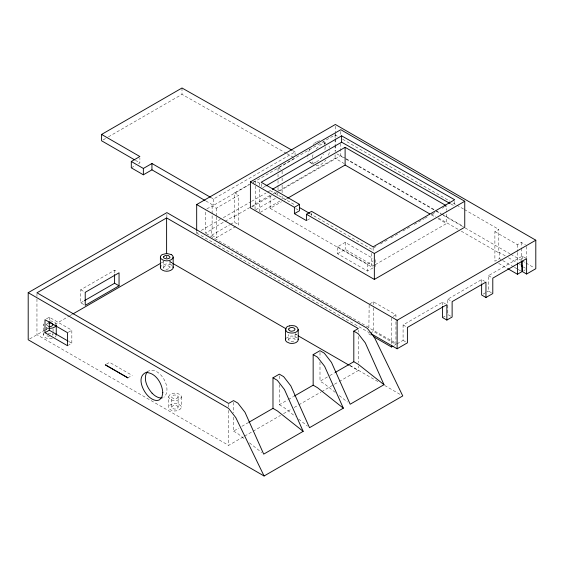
<?xml version="1.0" encoding="UTF-8"?>
<svg xmlns="http://www.w3.org/2000/svg" width="564" height="564" viewBox="0 0 564 564"><rect width="100%" height="100%" fill="white"/><g stroke="black" fill="none" stroke-linecap="round" stroke-linejoin="round"><path stroke-width="0.42" stroke-dasharray="2.82 2.11" d="M53.058 332.429L52.819 335.721M163.588 267.519L165.005 265.989A3.25 1.875 0 0 1 168.58 265.989L169.961 267.519A3.109 1.798 0 0 1 169.426 268.549L166.775 269.359L164.124 268.549A3.109 1.798 0 0 1 163.588 267.519L163.588 261.47M178.125 396.852C177.441 399.143 173.938 399.115 172.288 397.874A3.18 1.833 0 0 1 171.738 396.852C172.429 394.56 175.933 394.589 177.589 395.829A3.109 1.798 0 0 1 178.125 396.852L178.125 407.222C177.441 409.506 173.938 409.485 172.288 408.244A3.18 1.833 0 0 1 171.738 407.222L171.738 396.852M288.648 339.725C289.332 337.434 292.843 337.469 294.493 338.703A3.25 1.875 0 0 1 295.028 339.725L294.091 341.03L291.842 341.565A3.109 1.798 0 0 1 290.065 341.255L288.705 340.085L288.648 334.544M52.311 338.421L48.624 338.626A6.352 3.666 0 0 1 45.367 337.624L43.978 336.426L43.491 335.023L43.611 323.933M43.491 335.023L43.978 333.606M168.551 396.852C170.032 392.086 177.808 392.156 180.825 395.442A6.43 3.715 0 0 1 181.192 397.571C178.746 401.751 170.081 401.765 168.551 396.852L168.551 407.222C170.081 412.136 178.746 412.122 181.192 407.941A6.43 3.715 0 0 0 180.825 405.812C177.808 402.52 170.032 402.449 168.551 407.222M171.738 407.222C172.429 404.931 175.933 404.959 177.589 406.2A3.109 1.798 0 0 1 178.125 407.222M328.438 155.185L328.974 153.718A12.345 7.128 -60 0 0 329.623 150.144M309.932 149.093L309.206 150.525A12.345 7.128 -60 0 0 307.895 158.844M56.125 335.735L55.18 337.06M316.073 148.938L320.916 144.44L324.258 143.284M285.941 338.315L289.395 336.327A6.43 3.715 0 0 1 293.083 336.116L297.136 337.681M313.119 144.567L314.211 143.552M147.169 371.761C158.97 364.231 173.374 388.772 163.891 397.26M316.46 162.009L319.795 159.316A12.274 7.085 -60 0 0 323.376 154.071M314.761 143.044L316.46 141.867M103.106 139.907L107.661 137.278M108.422 136.84L181.996 94.364L285.899 153.098M131.299 167.839L135.593 165.365M138.448 163.708L139.879 162.883L139.879 158.117M210.45 197.273L213.488 199.029L295.064 151.927L295.064 155.107M206.917 208.877L212.12 205.874L216.209 208.236L238.762 195.214L238.762 224.775L236.506 226.079M235.752 226.517L216.209 237.796L211.704 235.195L211.704 229.047L234.25 216.026L234.666 216.273L234.666 192.853L249.528 184.273M253.243 182.13L254.731 181.27M278.024 171.23L278.024 167.825L335.087 134.881L337.364 136.199M205.888 200.995L213.488 205.381L249.323 184.696M253.13 182.489L295.064 158.28M255.471 183.554L255.471 180.84L259.56 183.201L261.069 182.334M83.74 304.489L80.765 302.776L80.765 289.755L114.591 270.226L117.566 271.947M262.732 187.734L265.009 186.423M46.431 318.864L49.294 317.208L71.84 330.229L71.84 343.25L68.265 345.316M196.681 231.325L196.681 233.052L198.204 232.178M201.249 230.415L220.298 219.417M223.344 217.655L250.776 201.82M251.537 201.383L266.018 193.022M267.54 192.141L271.622 189.751M80.765 302.776L83.775 301.035M255.055 209.286L255.055 204.02L270.283 195.229M273.166 193.558L275.387 192.282M212.12 205.874L212.12 229.287L205.43 233.151L205.43 209.737M234.666 216.273L251.015 206.833M251.756 206.403L255.471 204.26L255.471 186.212M278.024 191.245L335.087 158.301L344.209 163.567M251.904 206.995L271.425 195.722M275.183 193.558L276.705 192.677M279.751 190.914L340.804 155.671L345.499 158.378M29.723 338.901L45.346 329.862M45.726 329.665L48.01 328.347M54.87 324.385L69.351 316.03M69.746 315.777L72.037 314.451M161.269 262.937L163.835 261.477M211.704 235.195L229.738 224.775M230.493 224.345L234.25 222.174L238.762 224.775M255.802 209.73L276.099 198.013M260.314 212.332L281.358 200.185M270.135 195.673L270.135 208.327L281.492 201.771M284.524 200.023L286.794 198.704M68.265 332.295L71.84 330.229M307.197 220.207L310.842 218.106M106.476 364.132L109.585 362.342L132.131 375.37M373.079 267.865L367.531 271.072L337.568 253.772L337.568 246.778L345.196 242.372L372.91 258.375M337.568 253.772L345.196 249.366L372.91 265.369M127.845 377.831L132.131 375.356M375.969 246.553L371.5 249.133L310.426 213.876M380.446 243.965L387.94 239.644M390.937 237.909L399.925 232.721M402.922 230.993L411.226 226.199M414.265 224.444L424.156 218.726M424.918 218.289L427.202 216.971M432.496 213.918L437.037 211.296M442.331 208.236L443.84 207.369M444.601 206.932L446.476 205.846L446.476 210.062M337.568 246.778L367.531 264.079L373.079 260.871M270.135 208.327L371.5 266.85L374.524 265.101M375.286 264.664L446.476 223.563L446.476 210.908M369.857 303.848L373.403 301.796L395.949 314.818L395.949 320.035M513.677 266.864L499.394 258.622L494.889 261.224L494.889 231.663L498.802 229.4L498.802 252.82L499.394 252.475L505.555 256.028M369.145 305.159L368.891 327.818L396.421 343.42M393.157 316.432L395.949 314.818M494.889 231.663L517.435 244.677L521.347 242.421L525.401 244.755M370.4 333.098L373.403 331.364L395.949 344.378L395.949 320.902M397.091 343.807L403.084 340.353L403.084 324.942L442.55 302.156L445.426 303.82M450.685 316.192L447.809 314.529L447.809 299.132L481.628 279.603L484.511 281.267M491.35 292.716L488.473 291.052L488.473 275.655L522.292 256.127L525.895 258.206M233.531 417.184L233.531 431.15L238.84 428.083M241.878 426.335L247.948 422.824M279.328 384.634L279.328 404.719L287.598 399.946M288.352 399.509L293.611 396.471M335.206 392.368L324.314 383.746L319.992 381.243L329.009 376.04M329.764 375.603L334.269 373.001M394.447 345.246L395.949 344.378M442.55 317.567L445.553 315.833M483.151 294.126L486.189 292.371M486.951 291.933L488.473 291.052M523.78 270.671L525.26 269.811M36.956 298.892L36.956 334.706L228.617 445.37L243.867 436.557M244.628 436.12L252.256 431.714M253.024 431.277L280.477 415.421M283.53 413.659L291.919 408.815M294.211 407.497L298.025 405.297M298.786 404.853L320.902 392.086M321.663 391.642L338.442 381.955M339.204 381.518L358.274 370.506L358.274 366.142M48.095 323.116L47.221 323.623A3.25 1.875 0 0 0 46.678 324.652L46.678 329.834M317.024 141.606L319.795 140.711M48.095 333.486L49.872 333.176A3.109 1.798 0 0 1 51.641 333.486L53.058 335.016M49.251 336.821L46.925 335.721M309.206 161.72L311.61 163.109A12.486 7.212 -60 0 0 315.889 162.312M48.102 326.175L46.678 324.652M171.287 264.918L166.775 263.846L162.263 264.918A6.352 3.666 0 0 0 161.473 265.475M450.869 203.957L453.928 205.684M292.772 150.63L295.064 151.927M286.66 153.535L293.541 157.419M342.686 139.273L449.931 201.186M452.97 202.941L456.015 204.697M456.777 205.134L463.622 209.089M464.384 209.526L498.802 229.4M323.369 141.684L327.085 143.834M346.169 158.766L434.95 210.019M435.711 210.464L441.055 213.544M441.816 213.989L463.411 226.453M336.87 153.866L345.224 158.688M345.986 159.126L434.061 209.977M436.339 211.296L442.416 214.799M443.17 215.237L464.433 227.511M465.187 227.948L509.983 253.814M510.744 254.251L521.376 260.392M522.13 260.829L525.169 262.577M525.93 263.021L534.284 267.844M508.538 257.748L517.512 262.937M518.189 263.325L520.212 264.495M430.91 213.622L435.478 216.259M438.517 218.014L458.292 229.435M461.338 231.191L498.802 252.82M523.378 267.005L525.401 268.175M431.234 214.764L435.041 216.964M438.087 218.719L446.476 223.563M514.431 267.301L517.435 269.035M518.189 269.472L521.947 271.637M498.646 263.395L506.916 268.168M310.292 162.622L313.267 164.335M488.473 275.655L492.069 277.735M278.024 167.825L282.113 170.187M270.135 190.611L295.67 205.359M295.748 208.546L298.003 209.85M447.809 299.132L451.404 301.211M255.055 204.02L255.471 204.26M234.666 192.853L238.762 195.214M135.374 160.282L139.879 162.883M403.084 324.942L406.686 327.021M211.704 229.047L212.12 229.287M403.084 340.353L407.405 342.841M206.191 233.595L348.418 315.706M349.179 316.143L369.145 327.677M196.681 233.052L369.794 333M371.147 335.27L368.891 333.966L368.891 332.21M169.919 261.477L172.196 262.789M295.191 333.803L296.713 334.678M349.863 365.366L379.389 382.42M169.651 261.604L171.935 262.923M295.148 334.064L296.671 334.938M349.906 365.676L358.274 370.506M80.765 289.755L85.227 292.328M279.328 404.719L283.65 407.215L295.226 416.38M233.531 431.15L237.853 433.645L244.656 439.032M68.829 341.516L71.84 343.25M384.662 385.466L401.251 395.054M339.288 395.597L347.459 402.069M298.624 419.073L307.479 426.081M249.422 442.81L261.668 452.511M313.669 164.293L312.858 163.017A12.345 7.128 -60 0 1 312.357 161.424M56.252 324.652L55.18 322.601L52.311 321.247A6.43 3.715 0 0 0 49.872 320.965M43.491 324.652L43.611 325.365M526.748 246.405L526.748 257.678M522.292 256.127L522.292 260.406M521.347 242.421L521.347 247.413M521.347 248.259L521.347 260.103M517.435 244.677L517.435 251.636M517.435 252.503L517.435 262.07M499.394 252.475L499.394 258.622M481.628 279.603L481.628 283.029M454.69 201.355L454.69 206.114M442.55 302.156L442.55 305.582M391.698 317.934L391.698 340.691M391.444 340.839L391.444 344.35M375.159 259.673L375.159 266.666M373.403 301.796L373.403 307.013M373.403 307.888L373.403 331.364M373.114 247.659L373.114 250.832M371.5 253.349L371.5 266.85M367.531 264.079L367.531 271.072M358.274 330.328L358.274 332.069M358.274 336.44L358.274 362.645M345.196 242.372L345.196 249.366M340.804 131.44L340.804 134.902M340.804 143.559L340.804 155.671M335.354 126.202L335.354 132.251M335.354 133.118L335.354 138.3M335.354 139.167L335.354 144.349M335.354 145.216L335.354 151.265M335.087 134.881L335.087 138.349M335.087 139.216L335.087 144.419M335.087 145.286L335.087 151.356M335.087 154.825L335.087 158.301M319.992 352.429L319.992 357.668M319.992 362.032L319.992 381.243M311.568 212.917L311.568 216.097M295.028 334.544L295.028 339.725M282.113 171.054L282.113 174.53M282.113 178.012L282.113 181.488M282.113 184.964L282.113 192.789M282.113 196.272L282.113 199.748M279.328 375.899L279.328 380.27M278.024 174.269L278.024 176.934M278.024 180.508L278.024 186.515M278.024 187.368L278.024 190.956M277.601 192.754L277.601 196.265M261.217 183.85L261.217 187.022M259.56 183.201L259.56 185.81M259.56 189.292L259.56 212.769M234.25 216.026L234.25 222.174M233.531 402.344L233.531 412.82M228.617 404.31L228.617 406.933M228.617 410.423L228.617 445.37M216.209 208.236L216.209 216.061M216.209 216.928L216.209 237.796M213.488 199.029L213.488 205.381M181.996 88.005L181.996 94.364M181.312 396.852L181.312 407.222M169.961 261.47L169.961 267.519M166.881 214.362L166.881 216.978M166.881 256.232L166.881 257.974M166.613 256.359L166.613 258.108M114.591 270.226L114.591 274.569M53.058 328.967L53.058 331.561M49.294 317.208L49.294 320.683M36.956 293.654L36.956 298.018M323.708 142.156A12.345 7.128 -60 0 1 324.519 151.138M328.974 146.005A12.345 7.128 -60 0 1 329.475 147.613M312.357 157.497A12.345 7.128 -60 0 1 313.654 153.105M316.073 165.689A12.486 7.212 -60 0 0 320.916 164.582L324.258 161.889A12.274 7.085 -60 0 0 325.759 160.091M324.265 143.355A12.274 7.085 -60 0 1 325.766 143.411M171.237 264.918A6.352 3.666 0 0 1 172.034 265.475M47.432 328.051A6.352 3.666 0 0 1 46.333 327.712"/><path stroke-width="0.85" d="M289.395 325.893A6.43 3.715 0 0 1 293.083 325.682C296.431 325.435 300.527 329.834 296.347 331.963A6.352 3.666 0 0 1 291.835 333.042A6.43 3.715 0 0 1 289.395 332.76C284.524 332.556 284.524 326.161 289.395 325.957M298.215 329.362L298.215 339.725L297.729 341.135L296.347 342.334A6.352 3.666 0 0 1 293.083 343.342A6.43 3.715 0 0 1 289.395 343.131L286.533 341.777L285.588 340.444L285.462 329.362M285.462 339.725L285.588 339.006M56.125 325.365C54.814 328.051 51.296 328.488 48.624 328.262M147.169 371.761C142.777 378.691 147.19 387.644 152.047 393.143M134.627 159.852L101.59 140.781L101.59 134.429L181.996 88.005L292.011 150.2M205.127 200.558L151.942 169.849L143.362 174.805L131.299 167.839L131.299 161.487L139.879 156.531L101.59 134.429M131.299 161.487L143.362 168.453L151.942 163.497L210.45 197.273M28.2 292.681L166.881 212.614L367.326 328.34L374.475 337.554L402.759 395.928L264.079 475.995L28.2 339.782L28.2 292.681L228.646 408.406L235.801 417.621L264.079 475.995M294.366 396.041L313.154 385.191L313.154 354.629L319.992 350.681L324.314 353.177L331.463 362.384L350.181 404.226L383.999 384.697L358.133 364.217L353.811 361.721L353.811 331.153L358.274 328.579L166.613 217.923L36.956 292.779L228.617 403.436L233.531 400.595L237.853 403.091L245.002 412.305L263.712 454.126L303.164 431.347L284.46 389.527L277.305 380.312L272.983 377.817L272.983 408.371L248.703 422.387M196.681 230.464L196.681 204.542L335.354 124.475L535.8 240.201L535.8 268.718L526.614 274.019L522.292 271.524L522.292 261.259M250.402 181.911L340.804 129.713L464.75 201.27L464.75 227.229L374.348 279.427L250.402 207.862L250.402 181.911L294.401 207.312L299.505 204.365L299.505 210.717L294.401 213.664L294.401 207.312M294.401 213.664L306.463 220.63L306.463 214.278L311.568 211.331L373.114 246.863L454.69 199.762L341.615 135.846L261.217 182.264L299.505 204.365M265.771 185.986L341.615 142.191L450.107 203.519M272.37 189.321L345.112 147.324L445.715 205.409M84.522 300.605L114.591 283.248L119.046 285.821L119.046 272.8L85.227 292.328L85.227 305.35L119.046 285.821M72.798 314.014L160.507 263.374M45 332.711L67.546 345.725L67.546 332.711L45 319.689L45 332.711L49.294 330.229L49.294 321.55M287.555 198.267L345.112 165.04L429.705 213.883M306.463 214.278L374.348 253.469L464.75 201.27M272.983 377.817L279.328 374.158L283.65 376.646L290.805 385.861L309.516 427.695L343.342 408.174L324.624 366.332L317.476 357.125L313.154 354.629M196.681 204.542L397.126 320.267L535.8 240.201M335.023 372.564L353.811 361.721M521.347 261.795L521.347 265.834L521.947 265.496L521.947 271.637L517.435 274.245L507.663 268.598M373.403 336.567L391.444 346.987L392.946 346.12M371.309 333.874L397.126 348.778L407.405 342.841L407.405 327.437L446.864 304.652L446.864 320.063L442.55 317.567L442.55 306.442M446.864 320.063L452.124 317.024L452.124 301.627L485.949 282.099L485.949 297.496L481.628 295.007L481.628 283.882M485.949 297.496L492.788 293.548L492.788 278.151L526.614 258.622L526.614 274.019M48.652 322.946L49.872 322.805A3.109 1.798 0 0 1 51.641 323.116M48.652 326.352L49.872 326.493A3.109 1.798 0 0 0 51.641 326.182L53.002 325.012L52.128 323.348M171.287 254.554L166.775 253.476L162.263 254.554A6.352 3.666 0 0 0 160.521 256.437A6.43 3.715 0 0 0 160.881 258.566C163.835 261.654 169.715 261.654 172.669 258.566A6.43 3.715 0 0 0 173.155 257.156L173.155 267.526M521.566 265.277L521.947 265.496M521.347 265.834L522.701 266.617M299.428 207.524L309.707 213.46M353.811 331.153L358.133 333.648L365.289 342.856L383.999 384.697M172.697 263.367L286.018 328.791M298.187 335.82L349.144 365.239M313.154 385.191L317.476 387.687L343.342 408.174M272.983 408.371L277.305 410.867L303.164 431.347M49.294 330.229L68.082 341.079M127.845 377.838L105.292 364.816L127.845 377.845M56.125 334.297L56.252 335.016L56.252 325.513M298.095 339.006L298.215 339.725M517.435 263.811L517.435 274.245M397.126 320.267L397.126 348.778M391.444 345.231L391.444 346.987M374.348 253.469L374.348 279.427M345.112 147.324L345.112 165.04M341.615 135.846L341.615 142.191M166.613 217.923L166.613 253.737M160.402 257.156L160.402 267.526A6.43 3.715 0 0 0 160.881 268.936C163.835 272.024 169.715 272.024 172.669 268.936A6.43 3.715 0 0 0 173.028 266.8M151.942 163.497L151.942 169.849M143.362 168.453L143.362 174.805M114.591 274.569L114.591 283.248M162.249 397.867A15.341 8.855 60 0 1 152.083 393.171M160.402 267.526A6.352 3.666 0 0 1 160.881 266.116M171.237 254.554A6.352 3.666 0 0 1 173.106 257.156M162.792 392.699L161.96 397.021L159.605 399.735A15.341 8.855 60 0 1 154.042 399.961A15.432 8.911 60 0 1 147.761 395.618C142.459 390.147 136.629 376.766 145.886 372.501C155.847 372.522 162.277 383.71 162.792 392.699M163.645 256.796L163.588 257.156A3.109 1.798 0 0 0 164.124 258.178L166.775 258.996L169.426 258.178A3.109 1.798 0 0 0 169.961 257.156L168.551 255.626A3.25 1.875 0 0 0 165.005 255.626L163.645 256.796M288.705 329.002L288.895 330.067L290.065 330.892A3.109 1.798 0 0 0 291.842 331.202L294.091 330.659L295.028 329.362A3.25 1.875 0 0 0 294.493 328.34C292.836 327.141 289.847 327.113 288.705 329.002"/></g></svg>
